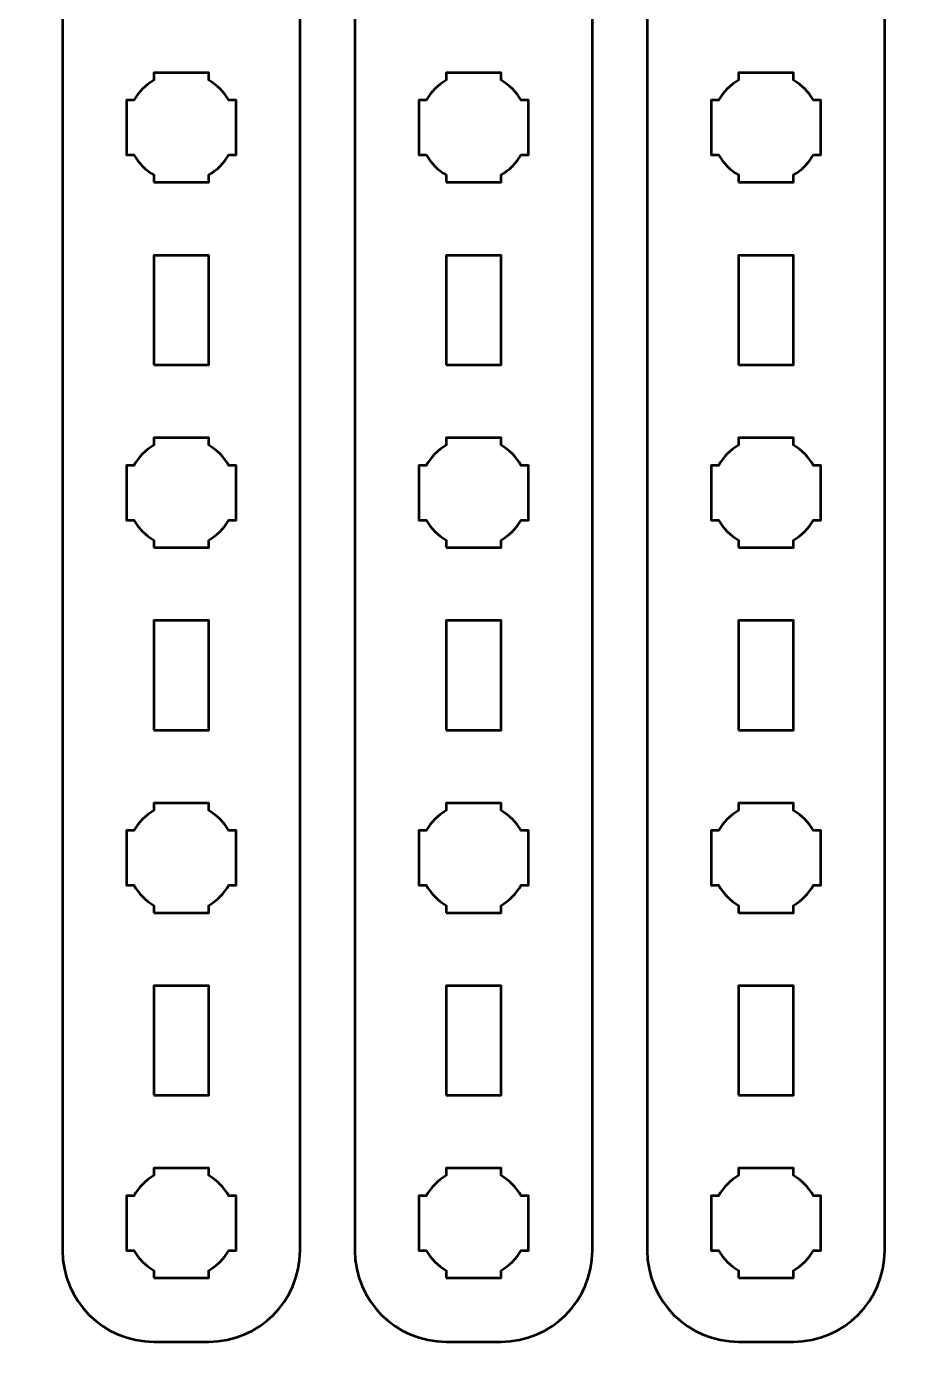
# Model space of a CAD drawing. Header units: centimetres. Extents: x -21 to 0, y -29.7 to 0.
# Drawn here: x -15.34 to -10.5, y -14.85 to -7.5 of the extents above; entities that cross this region are included whole.
import ezdxf

# ---------------------------------------------------------------- set-up
doc = ezdxf.new("R2010")
doc.units = ezdxf.units.CM
doc.header["$MEASUREMENT"] = 0
doc.layers.add('Layer 1', color=7, linetype='Continuous')

msp = doc.modelspace()

# ---------------------------------------------------------------- linework, layer by layer
at = {"layer": 'Layer 1', "color": 1, "lineweight": 53}
msp.add_open_spline([(-21.00003, -29.19995), (-21.00003, -29.19995), (-21.00003, -5.89992), (-21.00003, -5.89992), (-21.00003, -5.89992), (-21.00003, -5.81709), (-20.93286, -5.74992), (-20.85003, -5.74992), (-20.85003, -5.74992), (-20.7672, -5.74992), (-20.70003, -5.68275), (-20.70003, -5.59992), (-20.70003, -5.59992), (-20.70003, -5.51709), (-20.7672, -5.44992), (-20.85003, -5.44992), (-20.85003, -5.44992), (-20.93286, -5.44992), (-21.00003, -5.38275), (-21.00003, -5.29992), (-21.00003, -5.29992), (-21.00003, -5.21709), (-20.93286, -5.14992), (-20.85003, -5.14992), (-20.85003, -5.14992), (-20.7672, -5.14992), (-20.70003, -5.08275), (-20.70003, -4.99992), (-20.70003, -4.99992), (-20.70003, -4.91709), (-20.7672, -4.84992), (-20.85003, -4.84992), (-20.85003, -4.84992), (-20.93286, -4.84992), (-21.00003, -4.78275), (-21.00003, -4.69992), (-21.00003, -4.69992), (-21.00003, -4.61709), (-20.93286, -4.54992), (-20.85003, -4.54992), (-20.85003, -4.54992), (-20.7672, -4.54992), (-20.70003, -4.48275), (-20.70003, -4.39992), (-20.70003, -4.39992), (-20.70003, -4.31709), (-20.7672, -4.24992), (-20.85003, -4.24992), (-20.85003, -4.24992), (-20.93286, -4.24992), (-21.00003, -4.18275), (-21.00003, -4.09992), (-21.00003, -4.09992), (-21.00003, -4.01709), (-20.93286, -3.94992), (-20.85003, -3.94992), (-20.85003, -3.94992), (-20.7672, -3.94992), (-20.70003, -3.88275), (-20.70003, -3.79992), (-20.70003, -3.79992), (-20.70003, -3.71709), (-20.7672, -3.64992), (-20.85003, -3.64992), (-20.85003, -3.64992), (-20.93286, -3.64992), (-21.00003, -3.58275), (-21.00003, -3.49992), (-21.00003, -3.49992), (-21.00003, -3.41709), (-20.93286, -3.34992), (-20.85003, -3.34992), (-20.85003, -3.34992), (-20.7672, -3.34992), (-20.70003, -3.28275), (-20.70003, -3.19992), (-20.70003, -3.19992), (-20.70003, -3.11709), (-20.7672, -3.04992), (-20.85003, -3.04992), (-20.85003, -3.04992), (-20.93286, -3.04992), (-21.00003, -2.98275), (-21.00003, -2.89992), (-21.00003, -2.89992), (-21.00003, -2.81709), (-20.93286, -2.74992), (-20.85003, -2.74992), (-20.85003, -2.74992), (-20.7672, -2.74992), (-20.70003, -2.68275), (-20.70003, -2.59992), (-20.70003, -2.59992), (-20.70003, -2.51709), (-20.7672, -2.44992), (-20.85003, -2.44992), (-20.85003, -2.44992), (-20.93286, -2.44992), (-21.00003, -2.38275), (-21.00003, -2.29992), (-21.00003, -2.29992), (-21.00003, -2.21709), (-20.93286, -2.14992), (-20.85003, -2.14992), (-20.85003, -2.14992), (-20.7672, -2.14992), (-20.70003, -2.08275), (-20.70003, -1.99992), (-20.70003, -1.99992), (-20.70003, -1.91709), (-20.7672, -1.84992), (-20.85003, -1.84992), (-20.85003, -1.84992), (-20.93286, -1.84992), (-21.00003, -1.78275), (-21.00003, -1.69992), (-21.00003, -1.69992), (-21.00003, -1.61709), (-20.93286, -1.54992), (-20.85003, -1.54992), (-20.85003, -1.54992), (-20.7672, -1.54992), (-20.70003, -1.48275), (-20.70003, -1.39992), (-20.70003, -1.39992), (-20.70003, -1.31709), (-20.7672, -1.24992), (-20.85003, -1.24992), (-20.85003, -1.24992), (-20.93286, -1.24992), (-21.00003, -1.18275), (-21.00003, -1.09992), (-21.00003, -1.09992), (-21.00003, -1.09992), (-21.00003, -0.49992), (-21.00003, -0.49992), (-21.00003, -0.49992), (-21.00003, -0.22295), (-20.77694, 0.00004), (-20.49994, 0.00004), (-20.49994, 0.00004), (-20.49994, 0.00004), (-0.50008, 0.00004), (-0.50008, 0.00004), (-0.50008, 0.00004), (-0.22294, 0.00004), (0.00002, -0.22295), (0.00002, -0.49992), (0.00002, -0.49992), (0.00002, -0.49992), (0.00002, -29.19995), (0.00002, -29.19995), (0.00002, -29.19995), (0.00002, -29.47695), (-0.22294, -29.70004), (-0.50008, -29.70004), (-0.50008, -29.70004), (-0.50008, -29.70004), (-20.49994, -29.70004), (-20.49994, -29.70004), (-20.49994, -29.70004), (-20.77694, -29.70004), (-21.00003, -29.47695), (-21.00003, -29.19995)], degree=3, knots=[0, 0, 0, 0, 0.0243902, 0.0243902, 0.0243902, 0.0243902, 0.0487805, 0.0487805, 0.0487805, 0.0487805, 0.0731707, 0.0731707, 0.0731707, 0.0731707, 0.097561, 0.097561, 0.097561, 0.097561, 0.1219512, 0.1219512, 0.1219512, 0.1219512, 0.1463415, 0.1463415, 0.1463415, 0.1463415, 0.1707317, 0.1707317, 0.1707317, 0.1707317, 0.195122, 0.195122, 0.195122, 0.195122, 0.2195122, 0.2195122, 0.2195122, 0.2195122, 0.2439024, 0.2439024, 0.2439024, 0.2439024, 0.2682927, 0.2682927, 0.2682927, 0.2682927, 0.2926829, 0.2926829, 0.2926829, 0.2926829, 0.3170732, 0.3170732, 0.3170732, 0.3170732, 0.3414634, 0.3414634, 0.3414634, 0.3414634, 0.3658537, 0.3658537, 0.3658537, 0.3658537, 0.3902439, 0.3902439, 0.3902439, 0.3902439, 0.4146341, 0.4146341, 0.4146341, 0.4146341, 0.4390244, 0.4390244, 0.4390244, 0.4390244, 0.4634146, 0.4634146, 0.4634146, 0.4634146, 0.4878049, 0.4878049, 0.4878049, 0.4878049, 0.5121951, 0.5121951, 0.5121951, 0.5121951, 0.5365854, 0.5365854, 0.5365854, 0.5365854, 0.5609756, 0.5609756, 0.5609756, 0.5609756, 0.5853659, 0.5853659, 0.5853659, 0.5853659, 0.6097561, 0.6097561, 0.6097561, 0.6097561, 0.6341463, 0.6341463, 0.6341463, 0.6341463, 0.6585366, 0.6585366, 0.6585366, 0.6585366, 0.6829268, 0.6829268, 0.6829268, 0.6829268, 0.7073171, 0.7073171, 0.7073171, 0.7073171, 0.7317073, 0.7317073, 0.7317073, 0.7317073, 0.7560976, 0.7560976, 0.7560976, 0.7560976, 0.7804878, 0.7804878, 0.7804878, 0.7804878, 0.804878, 0.804878, 0.804878, 0.804878, 0.8292683, 0.8292683, 0.8292683, 0.8292683, 0.8536585, 0.8536585, 0.8536585, 0.8536585, 0.8780488, 0.8780488, 0.8780488, 0.8780488, 0.902439, 0.902439, 0.902439, 0.902439, 0.9268293, 0.9268293, 0.9268293, 0.9268293, 0.9512195, 0.9512195, 0.9512195, 0.9512195, 0.9756098, 0.9756098, 0.9756098, 0.9756098, 1, 1, 1, 1], dxfattribs=at)
at = {"layer": 'Layer 1', "color": 114, "lineweight": 53}
for points in [[(-14.35, -14.7), (-14.35, -14.7), (-14.65, -14.7), (-14.65, -14.7), (-14.65, -14.7), (-14.92609, -14.7), (-15.15, -14.47609), (-15.15, -14.2), (-15.15, -14.2), (-15.15, -14.2), (-15.15, -1.9), (-15.15, -1.9), (-15.15, -1.9), (-15.15, -1.62391), (-14.92609, -1.4), (-14.65, -1.4), (-14.65, -1.4), (-14.65, -1.4), (-14.35, -1.4), (-14.35, -1.4), (-14.35, -1.4), (-14.07391, -1.4), (-13.85, -1.62391), (-13.85, -1.9), (-13.85, -1.9), (-13.85, -1.9), (-13.85, -14.2), (-13.85, -14.2), (-13.85, -14.2), (-13.85, -14.47609), (-14.07391, -14.7), (-14.35, -14.7)], [(-12.75, -14.7), (-12.75, -14.7), (-13.05, -14.7), (-13.05, -14.7), (-13.05, -14.7), (-13.32609, -14.7), (-13.55, -14.47609), (-13.55, -14.2), (-13.55, -14.2), (-13.55, -14.2), (-13.55, -1.9), (-13.55, -1.9), (-13.55, -1.9), (-13.55, -1.62391), (-13.32609, -1.4), (-13.05, -1.4), (-13.05, -1.4), (-13.05, -1.4), (-12.75, -1.4), (-12.75, -1.4), (-12.75, -1.4), (-12.47391, -1.4), (-12.25, -1.62391), (-12.25, -1.9), (-12.25, -1.9), (-12.25, -1.9), (-12.25, -14.2), (-12.25, -14.2), (-12.25, -14.2), (-12.25, -14.47609), (-12.47391, -14.7), (-12.75, -14.7)], [(-11.15, -14.7), (-11.15, -14.7), (-11.45, -14.7), (-11.45, -14.7), (-11.45, -14.7), (-11.72609, -14.7), (-11.95, -14.47609), (-11.95, -14.2), (-11.95, -14.2), (-11.95, -14.2), (-11.95, -1.9), (-11.95, -1.9), (-11.95, -1.9), (-11.95, -1.62391), (-11.72609, -1.4), (-11.45, -1.4), (-11.45, -1.4), (-11.45, -1.4), (-11.15, -1.4), (-11.15, -1.4), (-11.15, -1.4), (-10.87391, -1.4), (-10.65, -1.62391), (-10.65, -1.9), (-10.65, -1.9), (-10.65, -1.9), (-10.65, -14.2), (-10.65, -14.2), (-10.65, -14.2), (-10.65, -14.47609), (-10.87391, -14.7), (-11.15, -14.7)]]:
    msp.add_open_spline(points, degree=3, knots=[0, 0, 0, 0, 0.125, 0.125, 0.125, 0.125, 0.25, 0.25, 0.25, 0.25, 0.375, 0.375, 0.375, 0.375, 0.5, 0.5, 0.5, 0.5, 0.625, 0.625, 0.625, 0.625, 0.75, 0.75, 0.75, 0.75, 0.875, 0.875, 0.875, 0.875, 1, 1, 1, 1], dxfattribs=at)
at = {"layer": 'Layer 1', "lineweight": 53}
for points, knots in [([(-14.65, -8.35), (-14.65, -8.35), (-14.65, -8.30985), (-14.65, -8.30985), (-14.65, -8.30985), (-14.69553, -8.2835), (-14.7335, -8.24553), (-14.75985, -8.2), (-14.75985, -8.2), (-14.75985, -8.2), (-14.8, -8.2), (-14.8, -8.2), (-14.8, -8.2), (-14.8, -8.2), (-14.8, -8.05), (-14.8, -8.05), (-14.8, -8.05), (-14.8, -8.05), (-14.8, -7.9), (-14.8, -7.9), (-14.8, -7.9), (-14.8, -7.9), (-14.75985, -7.9), (-14.75985, -7.9), (-14.75985, -7.9), (-14.7335, -7.85447), (-14.69553, -7.8165), (-14.65, -7.79015), (-14.65, -7.79015), (-14.65, -7.79015), (-14.65, -7.75), (-14.65, -7.75), (-14.65, -7.75), (-14.65, -7.75), (-14.5, -7.75), (-14.5, -7.75), (-14.5, -7.75), (-14.5, -7.75), (-14.35, -7.75), (-14.35, -7.75), (-14.35, -7.75), (-14.35, -7.75), (-14.35, -7.79015), (-14.35, -7.79015), (-14.35, -7.79015), (-14.30447, -7.8165), (-14.2665, -7.85447), (-14.24015, -7.9), (-14.24015, -7.9), (-14.24015, -7.9), (-14.2, -7.9), (-14.2, -7.9), (-14.2, -7.9), (-14.2, -7.9), (-14.2, -8.05), (-14.2, -8.05), (-14.2, -8.05), (-14.2, -8.05), (-14.2, -8.2), (-14.2, -8.2), (-14.2, -8.2), (-14.2, -8.2), (-14.24015, -8.2), (-14.24015, -8.2), (-14.24015, -8.2), (-14.2665, -8.24553), (-14.30447, -8.2835), (-14.35, -8.30985), (-14.35, -8.30985), (-14.35, -8.30985), (-14.35, -8.35), (-14.35, -8.35), (-14.35, -8.35), (-14.35, -8.35), (-14.5, -8.35), (-14.5, -8.35), (-14.5, -8.35), (-14.5, -8.35), (-14.65, -8.35), (-14.65, -8.35)], [0, 0, 0, 0, 0.05, 0.05, 0.05, 0.05, 0.1, 0.1, 0.1, 0.1, 0.15, 0.15, 0.15, 0.15, 0.2, 0.2, 0.2, 0.2, 0.25, 0.25, 0.25, 0.25, 0.3, 0.3, 0.3, 0.3, 0.35, 0.35, 0.35, 0.35, 0.4, 0.4, 0.4, 0.4, 0.45, 0.45, 0.45, 0.45, 0.5, 0.5, 0.5, 0.5, 0.55, 0.55, 0.55, 0.55, 0.6, 0.6, 0.6, 0.6, 0.65, 0.65, 0.65, 0.65, 0.7, 0.7, 0.7, 0.7, 0.75, 0.75, 0.75, 0.75, 0.8, 0.8, 0.8, 0.8, 0.85, 0.85, 0.85, 0.85, 0.9, 0.9, 0.9, 0.9, 0.95, 0.95, 0.95, 0.95, 1, 1, 1, 1]), ([(-13.05, -8.35), (-13.05, -8.35), (-13.05, -8.30985), (-13.05, -8.30985), (-13.05, -8.30985), (-13.09553, -8.2835), (-13.1335, -8.24553), (-13.15985, -8.2), (-13.15985, -8.2), (-13.15985, -8.2), (-13.2, -8.2), (-13.2, -8.2), (-13.2, -8.2), (-13.2, -8.2), (-13.2, -8.05), (-13.2, -8.05), (-13.2, -8.05), (-13.2, -8.05), (-13.2, -7.9), (-13.2, -7.9), (-13.2, -7.9), (-13.2, -7.9), (-13.15985, -7.9), (-13.15985, -7.9), (-13.15985, -7.9), (-13.1335, -7.85447), (-13.09553, -7.8165), (-13.05, -7.79015), (-13.05, -7.79015), (-13.05, -7.79015), (-13.05, -7.75), (-13.05, -7.75), (-13.05, -7.75), (-13.05, -7.75), (-12.9, -7.75), (-12.9, -7.75), (-12.9, -7.75), (-12.9, -7.75), (-12.75, -7.75), (-12.75, -7.75), (-12.75, -7.75), (-12.75, -7.75), (-12.75, -7.79015), (-12.75, -7.79015), (-12.75, -7.79015), (-12.70447, -7.8165), (-12.6665, -7.85447), (-12.64015, -7.9), (-12.64015, -7.9), (-12.64015, -7.9), (-12.6, -7.9), (-12.6, -7.9), (-12.6, -7.9), (-12.6, -7.9), (-12.6, -8.05), (-12.6, -8.05), (-12.6, -8.05), (-12.6, -8.05), (-12.6, -8.2), (-12.6, -8.2), (-12.6, -8.2), (-12.6, -8.2), (-12.64015, -8.2), (-12.64015, -8.2), (-12.64015, -8.2), (-12.6665, -8.24553), (-12.70447, -8.2835), (-12.75, -8.30985), (-12.75, -8.30985), (-12.75, -8.30985), (-12.75, -8.35), (-12.75, -8.35), (-12.75, -8.35), (-12.75, -8.35), (-12.9, -8.35), (-12.9, -8.35), (-12.9, -8.35), (-12.9, -8.35), (-13.05, -8.35), (-13.05, -8.35)], [0, 0, 0, 0, 0.05, 0.05, 0.05, 0.05, 0.1, 0.1, 0.1, 0.1, 0.15, 0.15, 0.15, 0.15, 0.2, 0.2, 0.2, 0.2, 0.25, 0.25, 0.25, 0.25, 0.3, 0.3, 0.3, 0.3, 0.35, 0.35, 0.35, 0.35, 0.4, 0.4, 0.4, 0.4, 0.45, 0.45, 0.45, 0.45, 0.5, 0.5, 0.5, 0.5, 0.55, 0.55, 0.55, 0.55, 0.6, 0.6, 0.6, 0.6, 0.65, 0.65, 0.65, 0.65, 0.7, 0.7, 0.7, 0.7, 0.75, 0.75, 0.75, 0.75, 0.8, 0.8, 0.8, 0.8, 0.85, 0.85, 0.85, 0.85, 0.9, 0.9, 0.9, 0.9, 0.95, 0.95, 0.95, 0.95, 1, 1, 1, 1]), ([(-11.45, -8.35), (-11.45, -8.35), (-11.45, -8.30985), (-11.45, -8.30985), (-11.45, -8.30985), (-11.49553, -8.2835), (-11.5335, -8.24553), (-11.55985, -8.2), (-11.55985, -8.2), (-11.55985, -8.2), (-11.6, -8.2), (-11.6, -8.2), (-11.6, -8.2), (-11.6, -8.2), (-11.6, -8.05), (-11.6, -8.05), (-11.6, -8.05), (-11.6, -8.05), (-11.6, -7.9), (-11.6, -7.9), (-11.6, -7.9), (-11.6, -7.9), (-11.55985, -7.9), (-11.55985, -7.9), (-11.55985, -7.9), (-11.5335, -7.85447), (-11.49553, -7.8165), (-11.45, -7.79015), (-11.45, -7.79015), (-11.45, -7.79015), (-11.45, -7.75), (-11.45, -7.75), (-11.45, -7.75), (-11.45, -7.75), (-11.3, -7.75), (-11.3, -7.75), (-11.3, -7.75), (-11.3, -7.75), (-11.15, -7.75), (-11.15, -7.75), (-11.15, -7.75), (-11.15, -7.75), (-11.15, -7.79015), (-11.15, -7.79015), (-11.15, -7.79015), (-11.10447, -7.8165), (-11.0665, -7.85447), (-11.04015, -7.9), (-11.04015, -7.9), (-11.04015, -7.9), (-11, -7.9), (-11, -7.9), (-11, -7.9), (-11, -7.9), (-11, -8.05), (-11, -8.05), (-11, -8.05), (-11, -8.05), (-11, -8.2), (-11, -8.2), (-11, -8.2), (-11, -8.2), (-11.04015, -8.2), (-11.04015, -8.2), (-11.04015, -8.2), (-11.0665, -8.24553), (-11.10447, -8.2835), (-11.15, -8.30985), (-11.15, -8.30985), (-11.15, -8.30985), (-11.15, -8.35), (-11.15, -8.35), (-11.15, -8.35), (-11.15, -8.35), (-11.3, -8.35), (-11.3, -8.35), (-11.3, -8.35), (-11.3, -8.35), (-11.45, -8.35), (-11.45, -8.35)], [0, 0, 0, 0, 0.05, 0.05, 0.05, 0.05, 0.1, 0.1, 0.1, 0.1, 0.15, 0.15, 0.15, 0.15, 0.2, 0.2, 0.2, 0.2, 0.25, 0.25, 0.25, 0.25, 0.3, 0.3, 0.3, 0.3, 0.35, 0.35, 0.35, 0.35, 0.4, 0.4, 0.4, 0.4, 0.45, 0.45, 0.45, 0.45, 0.5, 0.5, 0.5, 0.5, 0.55, 0.55, 0.55, 0.55, 0.6, 0.6, 0.6, 0.6, 0.65, 0.65, 0.65, 0.65, 0.7, 0.7, 0.7, 0.7, 0.75, 0.75, 0.75, 0.75, 0.8, 0.8, 0.8, 0.8, 0.85, 0.85, 0.85, 0.85, 0.9, 0.9, 0.9, 0.9, 0.95, 0.95, 0.95, 0.95, 1, 1, 1, 1]), ([(-14.65, -9.35), (-14.65, -9.35), (-14.65, -8.75), (-14.65, -8.75), (-14.65, -8.75), (-14.65, -8.75), (-14.35, -8.75), (-14.35, -8.75), (-14.35, -8.75), (-14.35, -8.75), (-14.35, -9.35), (-14.35, -9.35), (-14.35, -9.35), (-14.35, -9.35), (-14.65, -9.35), (-14.65, -9.35)], [0, 0, 0, 0, 0.25, 0.25, 0.25, 0.25, 0.5, 0.5, 0.5, 0.5, 0.75, 0.75, 0.75, 0.75, 1, 1, 1, 1]), ([(-13.05, -9.35), (-13.05, -9.35), (-13.05, -8.75), (-13.05, -8.75), (-13.05, -8.75), (-13.05, -8.75), (-12.75, -8.75), (-12.75, -8.75), (-12.75, -8.75), (-12.75, -8.75), (-12.75, -9.35), (-12.75, -9.35), (-12.75, -9.35), (-12.75, -9.35), (-13.05, -9.35), (-13.05, -9.35)], [0, 0, 0, 0, 0.25, 0.25, 0.25, 0.25, 0.5, 0.5, 0.5, 0.5, 0.75, 0.75, 0.75, 0.75, 1, 1, 1, 1]), ([(-11.45, -9.35), (-11.45, -9.35), (-11.45, -8.75), (-11.45, -8.75), (-11.45, -8.75), (-11.45, -8.75), (-11.15, -8.75), (-11.15, -8.75), (-11.15, -8.75), (-11.15, -8.75), (-11.15, -9.35), (-11.15, -9.35), (-11.15, -9.35), (-11.15, -9.35), (-11.45, -9.35), (-11.45, -9.35)], [0, 0, 0, 0, 0.25, 0.25, 0.25, 0.25, 0.5, 0.5, 0.5, 0.5, 0.75, 0.75, 0.75, 0.75, 1, 1, 1, 1]), ([(-14.65, -10.35), (-14.65, -10.35), (-14.65, -10.30985), (-14.65, -10.30985), (-14.65, -10.30985), (-14.69553, -10.2835), (-14.7335, -10.24553), (-14.75985, -10.2), (-14.75985, -10.2), (-14.75985, -10.2), (-14.8, -10.2), (-14.8, -10.2), (-14.8, -10.2), (-14.8, -10.2), (-14.8, -10.05), (-14.8, -10.05), (-14.8, -10.05), (-14.8, -10.05), (-14.8, -9.9), (-14.8, -9.9), (-14.8, -9.9), (-14.8, -9.9), (-14.75985, -9.9), (-14.75985, -9.9), (-14.75985, -9.9), (-14.7335, -9.85447), (-14.69553, -9.8165), (-14.65, -9.79015), (-14.65, -9.79015), (-14.65, -9.79015), (-14.65, -9.75), (-14.65, -9.75), (-14.65, -9.75), (-14.65, -9.75), (-14.5, -9.75), (-14.5, -9.75), (-14.5, -9.75), (-14.5, -9.75), (-14.35, -9.75), (-14.35, -9.75), (-14.35, -9.75), (-14.35, -9.75), (-14.35, -9.79015), (-14.35, -9.79015), (-14.35, -9.79015), (-14.30447, -9.8165), (-14.2665, -9.85447), (-14.24015, -9.9), (-14.24015, -9.9), (-14.24015, -9.9), (-14.2, -9.9), (-14.2, -9.9), (-14.2, -9.9), (-14.2, -9.9), (-14.2, -10.05), (-14.2, -10.05), (-14.2, -10.05), (-14.2, -10.05), (-14.2, -10.2), (-14.2, -10.2), (-14.2, -10.2), (-14.2, -10.2), (-14.24015, -10.2), (-14.24015, -10.2), (-14.24015, -10.2), (-14.2665, -10.24553), (-14.30447, -10.2835), (-14.35, -10.30985), (-14.35, -10.30985), (-14.35, -10.30985), (-14.35, -10.35), (-14.35, -10.35), (-14.35, -10.35), (-14.35, -10.35), (-14.5, -10.35), (-14.5, -10.35), (-14.5, -10.35), (-14.5, -10.35), (-14.65, -10.35), (-14.65, -10.35)], [0, 0, 0, 0, 0.05, 0.05, 0.05, 0.05, 0.1, 0.1, 0.1, 0.1, 0.15, 0.15, 0.15, 0.15, 0.2, 0.2, 0.2, 0.2, 0.25, 0.25, 0.25, 0.25, 0.3, 0.3, 0.3, 0.3, 0.35, 0.35, 0.35, 0.35, 0.4, 0.4, 0.4, 0.4, 0.45, 0.45, 0.45, 0.45, 0.5, 0.5, 0.5, 0.5, 0.55, 0.55, 0.55, 0.55, 0.6, 0.6, 0.6, 0.6, 0.65, 0.65, 0.65, 0.65, 0.7, 0.7, 0.7, 0.7, 0.75, 0.75, 0.75, 0.75, 0.8, 0.8, 0.8, 0.8, 0.85, 0.85, 0.85, 0.85, 0.9, 0.9, 0.9, 0.9, 0.95, 0.95, 0.95, 0.95, 1, 1, 1, 1]), ([(-13.05, -10.35), (-13.05, -10.35), (-13.05, -10.30985), (-13.05, -10.30985), (-13.05, -10.30985), (-13.09553, -10.2835), (-13.1335, -10.24553), (-13.15985, -10.2), (-13.15985, -10.2), (-13.15985, -10.2), (-13.2, -10.2), (-13.2, -10.2), (-13.2, -10.2), (-13.2, -10.2), (-13.2, -10.05), (-13.2, -10.05), (-13.2, -10.05), (-13.2, -10.05), (-13.2, -9.9), (-13.2, -9.9), (-13.2, -9.9), (-13.2, -9.9), (-13.15985, -9.9), (-13.15985, -9.9), (-13.15985, -9.9), (-13.1335, -9.85447), (-13.09553, -9.8165), (-13.05, -9.79015), (-13.05, -9.79015), (-13.05, -9.79015), (-13.05, -9.75), (-13.05, -9.75), (-13.05, -9.75), (-13.05, -9.75), (-12.9, -9.75), (-12.9, -9.75), (-12.9, -9.75), (-12.9, -9.75), (-12.75, -9.75), (-12.75, -9.75), (-12.75, -9.75), (-12.75, -9.75), (-12.75, -9.79015), (-12.75, -9.79015), (-12.75, -9.79015), (-12.70447, -9.8165), (-12.6665, -9.85447), (-12.64015, -9.9), (-12.64015, -9.9), (-12.64015, -9.9), (-12.6, -9.9), (-12.6, -9.9), (-12.6, -9.9), (-12.6, -9.9), (-12.6, -10.05), (-12.6, -10.05), (-12.6, -10.05), (-12.6, -10.05), (-12.6, -10.2), (-12.6, -10.2), (-12.6, -10.2), (-12.6, -10.2), (-12.64015, -10.2), (-12.64015, -10.2), (-12.64015, -10.2), (-12.6665, -10.24553), (-12.70447, -10.2835), (-12.75, -10.30985), (-12.75, -10.30985), (-12.75, -10.30985), (-12.75, -10.35), (-12.75, -10.35), (-12.75, -10.35), (-12.75, -10.35), (-12.9, -10.35), (-12.9, -10.35), (-12.9, -10.35), (-12.9, -10.35), (-13.05, -10.35), (-13.05, -10.35)], [0, 0, 0, 0, 0.05, 0.05, 0.05, 0.05, 0.1, 0.1, 0.1, 0.1, 0.15, 0.15, 0.15, 0.15, 0.2, 0.2, 0.2, 0.2, 0.25, 0.25, 0.25, 0.25, 0.3, 0.3, 0.3, 0.3, 0.35, 0.35, 0.35, 0.35, 0.4, 0.4, 0.4, 0.4, 0.45, 0.45, 0.45, 0.45, 0.5, 0.5, 0.5, 0.5, 0.55, 0.55, 0.55, 0.55, 0.6, 0.6, 0.6, 0.6, 0.65, 0.65, 0.65, 0.65, 0.7, 0.7, 0.7, 0.7, 0.75, 0.75, 0.75, 0.75, 0.8, 0.8, 0.8, 0.8, 0.85, 0.85, 0.85, 0.85, 0.9, 0.9, 0.9, 0.9, 0.95, 0.95, 0.95, 0.95, 1, 1, 1, 1]), ([(-11.45, -10.35), (-11.45, -10.35), (-11.45, -10.30985), (-11.45, -10.30985), (-11.45, -10.30985), (-11.49553, -10.2835), (-11.5335, -10.24553), (-11.55985, -10.2), (-11.55985, -10.2), (-11.55985, -10.2), (-11.6, -10.2), (-11.6, -10.2), (-11.6, -10.2), (-11.6, -10.2), (-11.6, -10.05), (-11.6, -10.05), (-11.6, -10.05), (-11.6, -10.05), (-11.6, -9.9), (-11.6, -9.9), (-11.6, -9.9), (-11.6, -9.9), (-11.55985, -9.9), (-11.55985, -9.9), (-11.55985, -9.9), (-11.5335, -9.85447), (-11.49553, -9.8165), (-11.45, -9.79015), (-11.45, -9.79015), (-11.45, -9.79015), (-11.45, -9.75), (-11.45, -9.75), (-11.45, -9.75), (-11.45, -9.75), (-11.3, -9.75), (-11.3, -9.75), (-11.3, -9.75), (-11.3, -9.75), (-11.15, -9.75), (-11.15, -9.75), (-11.15, -9.75), (-11.15, -9.75), (-11.15, -9.79015), (-11.15, -9.79015), (-11.15, -9.79015), (-11.10447, -9.8165), (-11.0665, -9.85447), (-11.04015, -9.9), (-11.04015, -9.9), (-11.04015, -9.9), (-11, -9.9), (-11, -9.9), (-11, -9.9), (-11, -9.9), (-11, -10.05), (-11, -10.05), (-11, -10.05), (-11, -10.05), (-11, -10.2), (-11, -10.2), (-11, -10.2), (-11, -10.2), (-11.04015, -10.2), (-11.04015, -10.2), (-11.04015, -10.2), (-11.0665, -10.24553), (-11.10447, -10.2835), (-11.15, -10.30985), (-11.15, -10.30985), (-11.15, -10.30985), (-11.15, -10.35), (-11.15, -10.35), (-11.15, -10.35), (-11.15, -10.35), (-11.3, -10.35), (-11.3, -10.35), (-11.3, -10.35), (-11.3, -10.35), (-11.45, -10.35), (-11.45, -10.35)], [0, 0, 0, 0, 0.05, 0.05, 0.05, 0.05, 0.1, 0.1, 0.1, 0.1, 0.15, 0.15, 0.15, 0.15, 0.2, 0.2, 0.2, 0.2, 0.25, 0.25, 0.25, 0.25, 0.3, 0.3, 0.3, 0.3, 0.35, 0.35, 0.35, 0.35, 0.4, 0.4, 0.4, 0.4, 0.45, 0.45, 0.45, 0.45, 0.5, 0.5, 0.5, 0.5, 0.55, 0.55, 0.55, 0.55, 0.6, 0.6, 0.6, 0.6, 0.65, 0.65, 0.65, 0.65, 0.7, 0.7, 0.7, 0.7, 0.75, 0.75, 0.75, 0.75, 0.8, 0.8, 0.8, 0.8, 0.85, 0.85, 0.85, 0.85, 0.9, 0.9, 0.9, 0.9, 0.95, 0.95, 0.95, 0.95, 1, 1, 1, 1]), ([(-14.65, -11.35), (-14.65, -11.35), (-14.65, -10.75), (-14.65, -10.75), (-14.65, -10.75), (-14.65, -10.75), (-14.35, -10.75), (-14.35, -10.75), (-14.35, -10.75), (-14.35, -10.75), (-14.35, -11.35), (-14.35, -11.35), (-14.35, -11.35), (-14.35, -11.35), (-14.65, -11.35), (-14.65, -11.35)], [0, 0, 0, 0, 0.25, 0.25, 0.25, 0.25, 0.5, 0.5, 0.5, 0.5, 0.75, 0.75, 0.75, 0.75, 1, 1, 1, 1]), ([(-13.05, -11.35), (-13.05, -11.35), (-13.05, -10.75), (-13.05, -10.75), (-13.05, -10.75), (-13.05, -10.75), (-12.75, -10.75), (-12.75, -10.75), (-12.75, -10.75), (-12.75, -10.75), (-12.75, -11.35), (-12.75, -11.35), (-12.75, -11.35), (-12.75, -11.35), (-13.05, -11.35), (-13.05, -11.35)], [0, 0, 0, 0, 0.25, 0.25, 0.25, 0.25, 0.5, 0.5, 0.5, 0.5, 0.75, 0.75, 0.75, 0.75, 1, 1, 1, 1]), ([(-11.45, -11.35), (-11.45, -11.35), (-11.45, -10.75), (-11.45, -10.75), (-11.45, -10.75), (-11.45, -10.75), (-11.15, -10.75), (-11.15, -10.75), (-11.15, -10.75), (-11.15, -10.75), (-11.15, -11.35), (-11.15, -11.35), (-11.15, -11.35), (-11.15, -11.35), (-11.45, -11.35), (-11.45, -11.35)], [0, 0, 0, 0, 0.25, 0.25, 0.25, 0.25, 0.5, 0.5, 0.5, 0.5, 0.75, 0.75, 0.75, 0.75, 1, 1, 1, 1]), ([(-14.65, -12.35), (-14.65, -12.35), (-14.65, -12.30985), (-14.65, -12.30985), (-14.65, -12.30985), (-14.69553, -12.2835), (-14.7335, -12.24553), (-14.75985, -12.2), (-14.75985, -12.2), (-14.75985, -12.2), (-14.8, -12.2), (-14.8, -12.2), (-14.8, -12.2), (-14.8, -12.2), (-14.8, -12.05), (-14.8, -12.05), (-14.8, -12.05), (-14.8, -12.05), (-14.8, -11.9), (-14.8, -11.9), (-14.8, -11.9), (-14.8, -11.9), (-14.75985, -11.9), (-14.75985, -11.9), (-14.75985, -11.9), (-14.7335, -11.85447), (-14.69553, -11.8165), (-14.65, -11.79015), (-14.65, -11.79015), (-14.65, -11.79015), (-14.65, -11.75), (-14.65, -11.75), (-14.65, -11.75), (-14.65, -11.75), (-14.5, -11.75), (-14.5, -11.75), (-14.5, -11.75), (-14.5, -11.75), (-14.35, -11.75), (-14.35, -11.75), (-14.35, -11.75), (-14.35, -11.75), (-14.35, -11.79015), (-14.35, -11.79015), (-14.35, -11.79015), (-14.30447, -11.8165), (-14.2665, -11.85447), (-14.24015, -11.9), (-14.24015, -11.9), (-14.24015, -11.9), (-14.2, -11.9), (-14.2, -11.9), (-14.2, -11.9), (-14.2, -11.9), (-14.2, -12.05), (-14.2, -12.05), (-14.2, -12.05), (-14.2, -12.05), (-14.2, -12.2), (-14.2, -12.2), (-14.2, -12.2), (-14.2, -12.2), (-14.24015, -12.2), (-14.24015, -12.2), (-14.24015, -12.2), (-14.2665, -12.24553), (-14.30447, -12.2835), (-14.35, -12.30985), (-14.35, -12.30985), (-14.35, -12.30985), (-14.35, -12.35), (-14.35, -12.35), (-14.35, -12.35), (-14.35, -12.35), (-14.5, -12.35), (-14.5, -12.35), (-14.5, -12.35), (-14.5, -12.35), (-14.65, -12.35), (-14.65, -12.35)], [0, 0, 0, 0, 0.05, 0.05, 0.05, 0.05, 0.1, 0.1, 0.1, 0.1, 0.15, 0.15, 0.15, 0.15, 0.2, 0.2, 0.2, 0.2, 0.25, 0.25, 0.25, 0.25, 0.3, 0.3, 0.3, 0.3, 0.35, 0.35, 0.35, 0.35, 0.4, 0.4, 0.4, 0.4, 0.45, 0.45, 0.45, 0.45, 0.5, 0.5, 0.5, 0.5, 0.55, 0.55, 0.55, 0.55, 0.6, 0.6, 0.6, 0.6, 0.65, 0.65, 0.65, 0.65, 0.7, 0.7, 0.7, 0.7, 0.75, 0.75, 0.75, 0.75, 0.8, 0.8, 0.8, 0.8, 0.85, 0.85, 0.85, 0.85, 0.9, 0.9, 0.9, 0.9, 0.95, 0.95, 0.95, 0.95, 1, 1, 1, 1]), ([(-13.05, -12.35), (-13.05, -12.35), (-13.05, -12.30985), (-13.05, -12.30985), (-13.05, -12.30985), (-13.09553, -12.2835), (-13.1335, -12.24553), (-13.15985, -12.2), (-13.15985, -12.2), (-13.15985, -12.2), (-13.2, -12.2), (-13.2, -12.2), (-13.2, -12.2), (-13.2, -12.2), (-13.2, -12.05), (-13.2, -12.05), (-13.2, -12.05), (-13.2, -12.05), (-13.2, -11.9), (-13.2, -11.9), (-13.2, -11.9), (-13.2, -11.9), (-13.15985, -11.9), (-13.15985, -11.9), (-13.15985, -11.9), (-13.1335, -11.85447), (-13.09553, -11.8165), (-13.05, -11.79015), (-13.05, -11.79015), (-13.05, -11.79015), (-13.05, -11.75), (-13.05, -11.75), (-13.05, -11.75), (-13.05, -11.75), (-12.9, -11.75), (-12.9, -11.75), (-12.9, -11.75), (-12.9, -11.75), (-12.75, -11.75), (-12.75, -11.75), (-12.75, -11.75), (-12.75, -11.75), (-12.75, -11.79015), (-12.75, -11.79015), (-12.75, -11.79015), (-12.70447, -11.8165), (-12.6665, -11.85447), (-12.64015, -11.9), (-12.64015, -11.9), (-12.64015, -11.9), (-12.6, -11.9), (-12.6, -11.9), (-12.6, -11.9), (-12.6, -11.9), (-12.6, -12.05), (-12.6, -12.05), (-12.6, -12.05), (-12.6, -12.05), (-12.6, -12.2), (-12.6, -12.2), (-12.6, -12.2), (-12.6, -12.2), (-12.64015, -12.2), (-12.64015, -12.2), (-12.64015, -12.2), (-12.6665, -12.24553), (-12.70447, -12.2835), (-12.75, -12.30985), (-12.75, -12.30985), (-12.75, -12.30985), (-12.75, -12.35), (-12.75, -12.35), (-12.75, -12.35), (-12.75, -12.35), (-12.9, -12.35), (-12.9, -12.35), (-12.9, -12.35), (-12.9, -12.35), (-13.05, -12.35), (-13.05, -12.35)], [0, 0, 0, 0, 0.05, 0.05, 0.05, 0.05, 0.1, 0.1, 0.1, 0.1, 0.15, 0.15, 0.15, 0.15, 0.2, 0.2, 0.2, 0.2, 0.25, 0.25, 0.25, 0.25, 0.3, 0.3, 0.3, 0.3, 0.35, 0.35, 0.35, 0.35, 0.4, 0.4, 0.4, 0.4, 0.45, 0.45, 0.45, 0.45, 0.5, 0.5, 0.5, 0.5, 0.55, 0.55, 0.55, 0.55, 0.6, 0.6, 0.6, 0.6, 0.65, 0.65, 0.65, 0.65, 0.7, 0.7, 0.7, 0.7, 0.75, 0.75, 0.75, 0.75, 0.8, 0.8, 0.8, 0.8, 0.85, 0.85, 0.85, 0.85, 0.9, 0.9, 0.9, 0.9, 0.95, 0.95, 0.95, 0.95, 1, 1, 1, 1]), ([(-11.45, -12.35), (-11.45, -12.35), (-11.45, -12.30985), (-11.45, -12.30985), (-11.45, -12.30985), (-11.49553, -12.2835), (-11.5335, -12.24553), (-11.55985, -12.2), (-11.55985, -12.2), (-11.55985, -12.2), (-11.6, -12.2), (-11.6, -12.2), (-11.6, -12.2), (-11.6, -12.2), (-11.6, -12.05), (-11.6, -12.05), (-11.6, -12.05), (-11.6, -12.05), (-11.6, -11.9), (-11.6, -11.9), (-11.6, -11.9), (-11.6, -11.9), (-11.55985, -11.9), (-11.55985, -11.9), (-11.55985, -11.9), (-11.5335, -11.85447), (-11.49553, -11.8165), (-11.45, -11.79015), (-11.45, -11.79015), (-11.45, -11.79015), (-11.45, -11.75), (-11.45, -11.75), (-11.45, -11.75), (-11.45, -11.75), (-11.3, -11.75), (-11.3, -11.75), (-11.3, -11.75), (-11.3, -11.75), (-11.15, -11.75), (-11.15, -11.75), (-11.15, -11.75), (-11.15, -11.75), (-11.15, -11.79015), (-11.15, -11.79015), (-11.15, -11.79015), (-11.10447, -11.8165), (-11.0665, -11.85447), (-11.04015, -11.9), (-11.04015, -11.9), (-11.04015, -11.9), (-11, -11.9), (-11, -11.9), (-11, -11.9), (-11, -11.9), (-11, -12.05), (-11, -12.05), (-11, -12.05), (-11, -12.05), (-11, -12.2), (-11, -12.2), (-11, -12.2), (-11, -12.2), (-11.04015, -12.2), (-11.04015, -12.2), (-11.04015, -12.2), (-11.0665, -12.24553), (-11.10447, -12.2835), (-11.15, -12.30985), (-11.15, -12.30985), (-11.15, -12.30985), (-11.15, -12.35), (-11.15, -12.35), (-11.15, -12.35), (-11.15, -12.35), (-11.3, -12.35), (-11.3, -12.35), (-11.3, -12.35), (-11.3, -12.35), (-11.45, -12.35), (-11.45, -12.35)], [0, 0, 0, 0, 0.05, 0.05, 0.05, 0.05, 0.1, 0.1, 0.1, 0.1, 0.15, 0.15, 0.15, 0.15, 0.2, 0.2, 0.2, 0.2, 0.25, 0.25, 0.25, 0.25, 0.3, 0.3, 0.3, 0.3, 0.35, 0.35, 0.35, 0.35, 0.4, 0.4, 0.4, 0.4, 0.45, 0.45, 0.45, 0.45, 0.5, 0.5, 0.5, 0.5, 0.55, 0.55, 0.55, 0.55, 0.6, 0.6, 0.6, 0.6, 0.65, 0.65, 0.65, 0.65, 0.7, 0.7, 0.7, 0.7, 0.75, 0.75, 0.75, 0.75, 0.8, 0.8, 0.8, 0.8, 0.85, 0.85, 0.85, 0.85, 0.9, 0.9, 0.9, 0.9, 0.95, 0.95, 0.95, 0.95, 1, 1, 1, 1]), ([(-14.65, -13.35), (-14.65, -13.35), (-14.65, -12.75), (-14.65, -12.75), (-14.65, -12.75), (-14.65, -12.75), (-14.35, -12.75), (-14.35, -12.75), (-14.35, -12.75), (-14.35, -12.75), (-14.35, -13.35), (-14.35, -13.35), (-14.35, -13.35), (-14.35, -13.35), (-14.65, -13.35), (-14.65, -13.35)], [0, 0, 0, 0, 0.25, 0.25, 0.25, 0.25, 0.5, 0.5, 0.5, 0.5, 0.75, 0.75, 0.75, 0.75, 1, 1, 1, 1]), ([(-13.05, -13.35), (-13.05, -13.35), (-13.05, -12.75), (-13.05, -12.75), (-13.05, -12.75), (-13.05, -12.75), (-12.75, -12.75), (-12.75, -12.75), (-12.75, -12.75), (-12.75, -12.75), (-12.75, -13.35), (-12.75, -13.35), (-12.75, -13.35), (-12.75, -13.35), (-13.05, -13.35), (-13.05, -13.35)], [0, 0, 0, 0, 0.25, 0.25, 0.25, 0.25, 0.5, 0.5, 0.5, 0.5, 0.75, 0.75, 0.75, 0.75, 1, 1, 1, 1]), ([(-11.45, -13.35), (-11.45, -13.35), (-11.45, -12.75), (-11.45, -12.75), (-11.45, -12.75), (-11.45, -12.75), (-11.15, -12.75), (-11.15, -12.75), (-11.15, -12.75), (-11.15, -12.75), (-11.15, -13.35), (-11.15, -13.35), (-11.15, -13.35), (-11.15, -13.35), (-11.45, -13.35), (-11.45, -13.35)], [0, 0, 0, 0, 0.25, 0.25, 0.25, 0.25, 0.5, 0.5, 0.5, 0.5, 0.75, 0.75, 0.75, 0.75, 1, 1, 1, 1]), ([(-14.65, -14.35), (-14.65, -14.35), (-14.65, -14.30985), (-14.65, -14.30985), (-14.65, -14.30985), (-14.69553, -14.2835), (-14.7335, -14.24553), (-14.75985, -14.2), (-14.75985, -14.2), (-14.75985, -14.2), (-14.8, -14.2), (-14.8, -14.2), (-14.8, -14.2), (-14.8, -14.2), (-14.8, -14.05), (-14.8, -14.05), (-14.8, -14.05), (-14.8, -14.05), (-14.8, -13.9), (-14.8, -13.9), (-14.8, -13.9), (-14.8, -13.9), (-14.75985, -13.9), (-14.75985, -13.9), (-14.75985, -13.9), (-14.7335, -13.85447), (-14.69553, -13.8165), (-14.65, -13.79015), (-14.65, -13.79015), (-14.65, -13.79015), (-14.65, -13.75), (-14.65, -13.75), (-14.65, -13.75), (-14.65, -13.75), (-14.5, -13.75), (-14.5, -13.75), (-14.5, -13.75), (-14.5, -13.75), (-14.35, -13.75), (-14.35, -13.75), (-14.35, -13.75), (-14.35, -13.75), (-14.35, -13.79015), (-14.35, -13.79015), (-14.35, -13.79015), (-14.30447, -13.8165), (-14.2665, -13.85447), (-14.24015, -13.9), (-14.24015, -13.9), (-14.24015, -13.9), (-14.2, -13.9), (-14.2, -13.9), (-14.2, -13.9), (-14.2, -13.9), (-14.2, -14.05), (-14.2, -14.05), (-14.2, -14.05), (-14.2, -14.05), (-14.2, -14.2), (-14.2, -14.2), (-14.2, -14.2), (-14.2, -14.2), (-14.24015, -14.2), (-14.24015, -14.2), (-14.24015, -14.2), (-14.2665, -14.24553), (-14.30447, -14.2835), (-14.35, -14.30985), (-14.35, -14.30985), (-14.35, -14.30985), (-14.35, -14.35), (-14.35, -14.35), (-14.35, -14.35), (-14.35, -14.35), (-14.5, -14.35), (-14.5, -14.35), (-14.5, -14.35), (-14.5, -14.35), (-14.65, -14.35), (-14.65, -14.35)], [0, 0, 0, 0, 0.05, 0.05, 0.05, 0.05, 0.1, 0.1, 0.1, 0.1, 0.15, 0.15, 0.15, 0.15, 0.2, 0.2, 0.2, 0.2, 0.25, 0.25, 0.25, 0.25, 0.3, 0.3, 0.3, 0.3, 0.35, 0.35, 0.35, 0.35, 0.4, 0.4, 0.4, 0.4, 0.45, 0.45, 0.45, 0.45, 0.5, 0.5, 0.5, 0.5, 0.55, 0.55, 0.55, 0.55, 0.6, 0.6, 0.6, 0.6, 0.65, 0.65, 0.65, 0.65, 0.7, 0.7, 0.7, 0.7, 0.75, 0.75, 0.75, 0.75, 0.8, 0.8, 0.8, 0.8, 0.85, 0.85, 0.85, 0.85, 0.9, 0.9, 0.9, 0.9, 0.95, 0.95, 0.95, 0.95, 1, 1, 1, 1]), ([(-13.05, -14.35), (-13.05, -14.35), (-13.05, -14.30985), (-13.05, -14.30985), (-13.05, -14.30985), (-13.09553, -14.2835), (-13.1335, -14.24553), (-13.15985, -14.2), (-13.15985, -14.2), (-13.15985, -14.2), (-13.2, -14.2), (-13.2, -14.2), (-13.2, -14.2), (-13.2, -14.2), (-13.2, -14.05), (-13.2, -14.05), (-13.2, -14.05), (-13.2, -14.05), (-13.2, -13.9), (-13.2, -13.9), (-13.2, -13.9), (-13.2, -13.9), (-13.15985, -13.9), (-13.15985, -13.9), (-13.15985, -13.9), (-13.1335, -13.85447), (-13.09553, -13.8165), (-13.05, -13.79015), (-13.05, -13.79015), (-13.05, -13.79015), (-13.05, -13.75), (-13.05, -13.75), (-13.05, -13.75), (-13.05, -13.75), (-12.9, -13.75), (-12.9, -13.75), (-12.9, -13.75), (-12.9, -13.75), (-12.75, -13.75), (-12.75, -13.75), (-12.75, -13.75), (-12.75, -13.75), (-12.75, -13.79015), (-12.75, -13.79015), (-12.75, -13.79015), (-12.70447, -13.8165), (-12.6665, -13.85447), (-12.64015, -13.9), (-12.64015, -13.9), (-12.64015, -13.9), (-12.6, -13.9), (-12.6, -13.9), (-12.6, -13.9), (-12.6, -13.9), (-12.6, -14.05), (-12.6, -14.05), (-12.6, -14.05), (-12.6, -14.05), (-12.6, -14.2), (-12.6, -14.2), (-12.6, -14.2), (-12.6, -14.2), (-12.64015, -14.2), (-12.64015, -14.2), (-12.64015, -14.2), (-12.6665, -14.24553), (-12.70447, -14.2835), (-12.75, -14.30985), (-12.75, -14.30985), (-12.75, -14.30985), (-12.75, -14.35), (-12.75, -14.35), (-12.75, -14.35), (-12.75, -14.35), (-12.9, -14.35), (-12.9, -14.35), (-12.9, -14.35), (-12.9, -14.35), (-13.05, -14.35), (-13.05, -14.35)], [0, 0, 0, 0, 0.05, 0.05, 0.05, 0.05, 0.1, 0.1, 0.1, 0.1, 0.15, 0.15, 0.15, 0.15, 0.2, 0.2, 0.2, 0.2, 0.25, 0.25, 0.25, 0.25, 0.3, 0.3, 0.3, 0.3, 0.35, 0.35, 0.35, 0.35, 0.4, 0.4, 0.4, 0.4, 0.45, 0.45, 0.45, 0.45, 0.5, 0.5, 0.5, 0.5, 0.55, 0.55, 0.55, 0.55, 0.6, 0.6, 0.6, 0.6, 0.65, 0.65, 0.65, 0.65, 0.7, 0.7, 0.7, 0.7, 0.75, 0.75, 0.75, 0.75, 0.8, 0.8, 0.8, 0.8, 0.85, 0.85, 0.85, 0.85, 0.9, 0.9, 0.9, 0.9, 0.95, 0.95, 0.95, 0.95, 1, 1, 1, 1]), ([(-11.45, -14.35), (-11.45, -14.35), (-11.45, -14.30985), (-11.45, -14.30985), (-11.45, -14.30985), (-11.49553, -14.2835), (-11.5335, -14.24553), (-11.55985, -14.2), (-11.55985, -14.2), (-11.55985, -14.2), (-11.6, -14.2), (-11.6, -14.2), (-11.6, -14.2), (-11.6, -14.2), (-11.6, -14.05), (-11.6, -14.05), (-11.6, -14.05), (-11.6, -14.05), (-11.6, -13.9), (-11.6, -13.9), (-11.6, -13.9), (-11.6, -13.9), (-11.55985, -13.9), (-11.55985, -13.9), (-11.55985, -13.9), (-11.5335, -13.85447), (-11.49553, -13.8165), (-11.45, -13.79015), (-11.45, -13.79015), (-11.45, -13.79015), (-11.45, -13.75), (-11.45, -13.75), (-11.45, -13.75), (-11.45, -13.75), (-11.3, -13.75), (-11.3, -13.75), (-11.3, -13.75), (-11.3, -13.75), (-11.15, -13.75), (-11.15, -13.75), (-11.15, -13.75), (-11.15, -13.75), (-11.15, -13.79015), (-11.15, -13.79015), (-11.15, -13.79015), (-11.10447, -13.8165), (-11.0665, -13.85447), (-11.04015, -13.9), (-11.04015, -13.9), (-11.04015, -13.9), (-11, -13.9), (-11, -13.9), (-11, -13.9), (-11, -13.9), (-11, -14.05), (-11, -14.05), (-11, -14.05), (-11, -14.05), (-11, -14.2), (-11, -14.2), (-11, -14.2), (-11, -14.2), (-11.04015, -14.2), (-11.04015, -14.2), (-11.04015, -14.2), (-11.0665, -14.24553), (-11.10447, -14.2835), (-11.15, -14.30985), (-11.15, -14.30985), (-11.15, -14.30985), (-11.15, -14.35), (-11.15, -14.35), (-11.15, -14.35), (-11.15, -14.35), (-11.3, -14.35), (-11.3, -14.35), (-11.3, -14.35), (-11.3, -14.35), (-11.45, -14.35), (-11.45, -14.35)], [0, 0, 0, 0, 0.05, 0.05, 0.05, 0.05, 0.1, 0.1, 0.1, 0.1, 0.15, 0.15, 0.15, 0.15, 0.2, 0.2, 0.2, 0.2, 0.25, 0.25, 0.25, 0.25, 0.3, 0.3, 0.3, 0.3, 0.35, 0.35, 0.35, 0.35, 0.4, 0.4, 0.4, 0.4, 0.45, 0.45, 0.45, 0.45, 0.5, 0.5, 0.5, 0.5, 0.55, 0.55, 0.55, 0.55, 0.6, 0.6, 0.6, 0.6, 0.65, 0.65, 0.65, 0.65, 0.7, 0.7, 0.7, 0.7, 0.75, 0.75, 0.75, 0.75, 0.8, 0.8, 0.8, 0.8, 0.85, 0.85, 0.85, 0.85, 0.9, 0.9, 0.9, 0.9, 0.95, 0.95, 0.95, 0.95, 1, 1, 1, 1])]:
    msp.add_open_spline(points, degree=3, knots=knots, dxfattribs=at)

doc.saveas('drawing.dxf')
